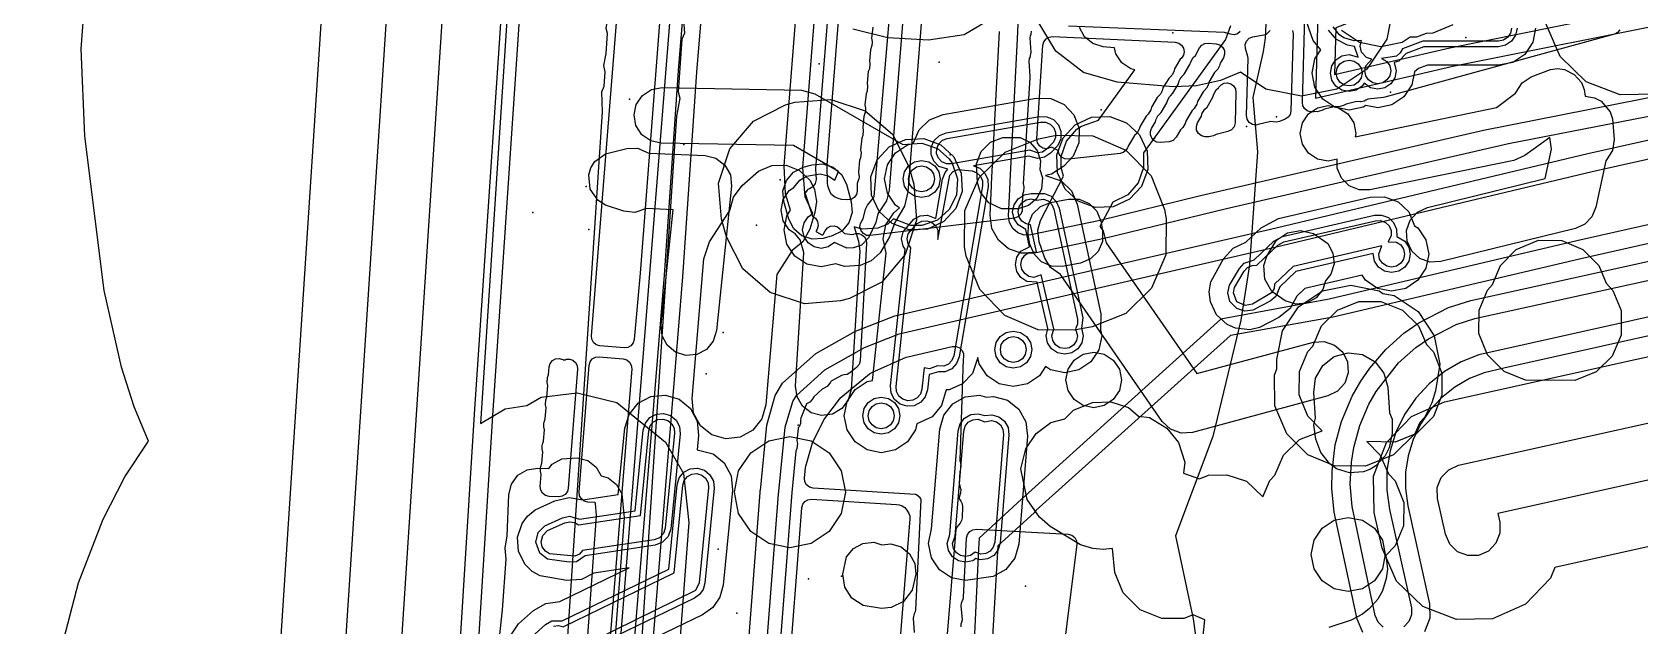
# Model space of a CAD drawing. Header units: metres. Extents: x 8738 to 9560, y -8972 to -7699.
# Drawn here: x 8834.5 to 8921.3, y -8379.4 to -8347.4 of the extents above; entities that cross this region are included whole.
import ezdxf

# ---------------------------------------------------------------- set-up
doc = ezdxf.new("R2010")
doc.units = ezdxf.units.M
for name, color, linetype in [('AI_GREENING_EXCLUSIONS', 1, 'Continuous'), ('AI_GREENING_LAWN', 82, 'Continuous'), ('AI_GREENING_REJECTED', 6, 'Continuous')]:
    doc.layers.add(name, color=color, linetype=linetype)

msp = doc.modelspace()

# ---------------------------------------------------------------- linework, layer by layer
at = {"layer": 'AI_GREENING_EXCLUSIONS'}
for points in [[(8922.152, -8350.759), (8920.199, -8350.8), (8918.379, -8350.091), (8916.97, -8348.738), (8916.187, -8346.948), (8915.779, -8345.088), (8915.708, -8342.696), (8916.12, -8341.644), (8916.012, -8340.921), (8900.71, -8271.172)], [(8874.953, -8272.71), (8872.004, -8306.28), (8872.021, -8307.236), (8871.894, -8307.525), (8871.769, -8308.95), (8871.689, -8310.325), (8871.778, -8310.646), (8871.613, -8311.632), (8869.6, -8346.325), (8869.682, -8347.463), (8869.546, -8347.801), (8869.348, -8350.634), (8869.436, -8350.986), (8869.251, -8351.957), (8867.15, -8383.583)], [(8874.953, -8272.71), (8872.004, -8306.28), (8872.021, -8307.236), (8871.894, -8307.525), (8871.769, -8308.95), (8871.689, -8310.325), (8871.778, -8310.646), (8871.613, -8311.632), (8869.6, -8346.325), (8869.682, -8347.463), (8869.546, -8347.801), (8869.348, -8350.634), (8869.436, -8350.986), (8869.251, -8351.957), (8867.15, -8383.583)], [(8863.306, -8381.1), (8865.258, -8351.718), (8865.217, -8350.642), (8865.349, -8350.335), (8865.402, -8349.55), (8865.335, -8349.215), (8865.463, -8348.569), (8865.526, -8347.484), (8865.455, -8347.226), (8865.594, -8346.317), (8867.616, -8311.468), (8867.551, -8310.409), (8867.687, -8310.071), (8867.725, -8309.409), (8867.629, -8308.926), (8867.814, -8308.111), (8867.889, -8307.233), (8867.802, -8306.881), (8868.031, -8305.797), (8870.712, -8275.272)], [(8863.306, -8381.1), (8865.258, -8351.718), (8865.217, -8350.642), (8865.349, -8350.335), (8865.402, -8349.55), (8865.335, -8349.215), (8865.463, -8348.569), (8865.526, -8347.484), (8865.455, -8347.226), (8865.594, -8346.317), (8867.616, -8311.468), (8867.551, -8310.409), (8867.687, -8310.071), (8867.725, -8309.409), (8867.629, -8308.926), (8867.814, -8308.111), (8867.889, -8307.233), (8867.802, -8306.881), (8868.031, -8305.797), (8870.712, -8275.272)], [(8894.747, -8276.573), (8899.228, -8294.77), (8903.82, -8311.806), (8907.525, -8328.355), (8910.595, -8342.558), (8910.62, -8343.226), (8910.535, -8343.607), (8910.31, -8343.926), (8909.981, -8344.135), (8909.22, -8344.425), (8909.206, -8344.434), (8903.888, -8346.497), (8903.754, -8350.97), (8911.179, -8349.246), (8923.784, -8346.73)], [(8895.718, -8276.331), (8900.198, -8294.528), (8904.786, -8311.548), (8908.5, -8328.129), (8911.573, -8342.347), (8911.62, -8343.25), (8911.449, -8344.012), (8911, -8344.65), (8910.341, -8345.068), (8904.859, -8347.184), (8904.788, -8349.701), (8911.005, -8348.261), (8924.471, -8345.525)], [(8874.995, -8279.029), (8873.749, -8291.457), (8872.246, -8310.63), (8872.247, -8310.774), (8872.232, -8310.81), (8871.788, -8316.468), (8870.8, -8331.865), (8869.343, -8349.495), (8868.581, -8360.533), (8865.926, -8392.968)], [(8875.989, -8279.144), (8874.745, -8291.546), (8873.228, -8310.896), (8873.229, -8310.964), (8873.222, -8310.981), (8872.786, -8316.539), (8871.797, -8331.948), (8870.34, -8349.57), (8869.578, -8360.621), (8867.012, -8391.963)], [(8848.921, -8495.692), (8854.122, -8425.872), (8857.265, -8385.239), (8857.346, -8383.941), (8857.205, -8382.999), (8857.405, -8382.245), (8857.457, -8382.177), (8858.346, -8368.035), (8862.197, -8310.895), (8865.464, -8280.249)], [(8849.918, -8495.766), (8855.119, -8425.947), (8858.262, -8385.308), (8858.361, -8383.732), (8858.277, -8383.606), (8858.203, -8383.062), (8858.303, -8382.685), (8858.438, -8382.508), (8859.344, -8368.102), (8863.195, -8310.96), (8866.461, -8280.319)], [(8842.166, -8507.758), (8850.798, -8389.338), (8855.784, -8313.137), (8853.631, -8312.977), (8853.067, -8312.82), (8852.606, -8312.46), (8852.318, -8311.95), (8852.247, -8311.369), (8852.403, -8310.805), (8852.764, -8310.344), (8853.273, -8310.056), (8853.854, -8309.985), (8857.49, -8310.256), (8858.051, -8310.411), (8858.51, -8310.768), (8858.799, -8311.273), (8858.875, -8311.85), (8853.79, -8389.55), (8845.159, -8507.963)], [(8862.367, -8312.079), (8858.673, -8368.536), (8859.993, -8367.735), (8861.172, -8367.554), (8861.952, -8367.111), (8863.888, -8366.87), (8866.028, -8367.406), (8868.666, -8369.532), (8869.63, -8371.229), (8869.92, -8373.87), (8868.783, -8388.81)], [(8847.306, -8389.096), (8852.082, -8316.109)], [(8882.984, -8340.368), (8881.736, -8356.024), (8881.556, -8356.797), (8881.046, -8357.682), (8880.762, -8358.459), (8880.253, -8359.321), (8879.765, -8359.751), (8879.166, -8360.001), (8878.316, -8360.067), (8877.853, -8359.916), (8877.062, -8360.085), (8876.297, -8359.933), (8875.648, -8359.499), (8875.214, -8358.85), (8875.062, -8358.085), (8875.214, -8357.32), (8875.414, -8357.02), (8875.138, -8356.136), (8875.071, -8354.632), (8877.961, -8317.804)], [(8882.065, -8339.308), (8880.739, -8355.944), (8880.594, -8356.522), (8880.128, -8357.211), (8880.01, -8357.684), (8879.621, -8358.514), (8879.235, -8358.903), (8878.811, -8359.057), (8878.448, -8359.076), (8877.791, -8358.759), (8877.445, -8359.009), (8877.062, -8359.085), (8876.679, -8359.009), (8876.355, -8358.792), (8876.138, -8358.468), (8876.062, -8358.085), (8876.138, -8357.702), (8876.355, -8357.378), (8876.617, -8357.203), (8876.192, -8356.307), (8876.067, -8354.723), (8878.958, -8317.881)], [(8922.761, -8350.755), (8912.823, -8352.715), (8897.551, -8356.256), (8892.137, -8357.582), (8888.384, -8358.354), (8888.022, -8358.362), (8887.682, -8358.241), (8887.406, -8358.006), (8887.233, -8357.689), (8887.183, -8357.331), (8887.273, -8355.549), (8887.271, -8355.491), (8887.277, -8355.475), (8887.684, -8347.422), (8887.966, -8339.676)], [(8901.281, -8342.213), (8901.037, -8347.745), (8900.938, -8348.457), (8900.363, -8350.938), (8900.626, -8353.88), (8900.194, -8359.971), (8899.715, -8362.959), (8898.208, -8369.225), (8896.197, -8374.597), (8897.146, -8379.071), (8897.543, -8381.908)], [(8834.46, -8386.738), (8836.97, -8377.137), (8838.295, -8373.695), (8839.46, -8371.411), (8840.742, -8369.485), (8839.964, -8367.626), (8839.277, -8365.5), (8838.356, -8361.358), (8837.302, -8353.03), (8837.108, -8348.32), (8837.325, -8345.444)], [(8886.465, -8346.565), (8884.789, -8347.563), (8882.858, -8347.843), (8880.661, -8347.729), (8878.77, -8347.249)], [(8907.993, -8345.877), (8907.612, -8347.79), (8906.529, -8349.413), (8904.906, -8350.496), (8902.993, -8350.877), (8901.08, -8350.496), (8899.706, -8349.578), (8898.62, -8350.026), (8897.328, -8350.318), (8896.08, -8350.369), (8893.05, -8350.112), (8891.23, -8349.599), (8889.73, -8348.447), (8888.766, -8346.82)], [(8922.958, -8351.736), (8914.169, -8353.443), (8898.95, -8356.954), (8892.366, -8358.555), (8888.585, -8359.334), (8887.862, -8359.349), (8887.181, -8359.106), (8886.631, -8358.637), (8886.283, -8358.003), (8886.184, -8357.287), (8886.265, -8355.684), (8886.258, -8355.65), (8886.269, -8355.592), (8886.684, -8347.378)], [(8899.174, -8347.079), (8898.895, -8347.815), (8894.46, -8353.927), (8894.466, -8354.722), (8894.18, -8355.555), (8893.614, -8356.199), (8892.805, -8356.592), (8892.115, -8357.912), (8892.298, -8358.137), (8892.455, -8358.784), (8897.348, -8365.839), (8903.645, -8364.149), (8904.229, -8364.11), (8904.783, -8364.298), (8905.223, -8364.684), (8905.483, -8365.209), (8905.521, -8365.793), (8905.333, -8366.347), (8904.947, -8366.787), (8904.423, -8367.046), (8897.106, -8369.01), (8896.498, -8369.045), (8895.926, -8368.836), (8895.484, -8368.416), (8889.99, -8360.493), (8889.44, -8360.119), (8889.143, -8359.615), (8888.836, -8358.733), (8888.758, -8358.106), (8888.758, -8358.106), (8888.901, -8357.587), (8890.156, -8355.185), (8890.025, -8354.722), (8890.025, -8354.128), (8890.311, -8353.294), (8890.877, -8352.651), (8891.115, -8352.49), (8892.032, -8352.165), (8894.007, -8349.443), (8893.782, -8349.398), (8893.295, -8349.073), (8892.97, -8348.586), (8892.906, -8348.264), (8892.291, -8348.203), (8891.735, -8348.035), (8891.284, -8347.668), (8891.007, -8347.158)], [(8915.639, -8347.201), (8915.487, -8347.966), (8915.053, -8348.615), (8914.405, -8349.049), (8913.639, -8349.201), (8909.794, -8349.201), (8909.312, -8349.385), (8909.104, -8349.554), (8908.963, -8350.263), (8908.529, -8350.912), (8907.88, -8351.346), (8907.115, -8351.498), (8906.479, -8351.372), (8906.332, -8351.47), (8905.567, -8351.622), (8904.802, -8351.47), (8904.153, -8351.036), (8903.719, -8350.387), (8903.567, -8349.622), (8903.719, -8348.857), (8904.049, -8348.364), (8903.625, -8347.863), (8903.264, -8346.849)], [(8914.639, -8347.201), (8914.563, -8347.584), (8914.346, -8347.908), (8914.022, -8348.125), (8913.639, -8348.201), (8909.61, -8348.201), (8908.652, -8348.566), (8908.262, -8348.975), (8907.998, -8349.054), (8908.115, -8349.498), (8908.039, -8349.881), (8907.822, -8350.205), (8907.498, -8350.422), (8907.115, -8350.498), (8906.732, -8350.422), (8906.382, -8350.167), (8906.274, -8350.329), (8905.95, -8350.546), (8905.567, -8350.622), (8905.184, -8350.546), (8904.86, -8350.329), (8904.643, -8350.005), (8904.567, -8349.622), (8904.643, -8349.239), (8904.86, -8348.915), (8905.184, -8348.698), (8905.567, -8348.622), (8906.059, -8348.771), (8905.865, -8348.183), (8905.485, -8348.124), (8904.885, -8347.813), (8904.455, -8347.304)], [(8914.339, -8347.201), (8914.286, -8347.469), (8914.134, -8347.696), (8913.907, -8347.848), (8913.639, -8347.901), (8909.554, -8347.901), (8908.45, -8348.322), (8908.333, -8348.537), (8908.121, -8348.71), (8907.318, -8348.838), (8907.61, -8349.003), (8907.762, -8349.23), (8907.815, -8349.498), (8907.762, -8349.766), (8907.61, -8349.993), (8907.383, -8350.145), (8907.115, -8350.198), (8906.847, -8350.145), (8906.62, -8349.993), (8906.468, -8349.766), (8906.415, -8349.498), (8906.468, -8349.23), (8906.803, -8348.868), (8906.503, -8348.777), (8906.245, -8348.505), (8906.164, -8348.178), (8906.246, -8347.862), (8905.836, -8347.889), (8905.292, -8347.725), (8905.053, -8347.564), (8904.703, -8347.136)], [(8911.167, -8347.019), (8910.083, -8347.472), (8909.724, -8347.492), (8909.209, -8347.693), (8908.865, -8347.693), (8908.43, -8347.984), (8907.282, -8348.212), (8906.134, -8347.984), (8905.161, -8347.333)], [(8872.252, -8391.939), (8873.767, -8372.262), (8873.777, -8372.16), (8873.776, -8372.152), (8873.779, -8372.14), (8874.129, -8368.627), (8874.582, -8367.027), (8874.976, -8366.353), (8876.771, -8364.762), (8878.913, -8363.557), (8881.035, -8362.73), (8901.323, -8358.05), (8918.461, -8353.963), (8934.175, -8350.454)], [(8952.865, -8350.795), (8917.859, -8358.677), (8904.488, -8361.815), (8898.636, -8362.909), (8887.887, -8372.614), (8887.887, -8372.614), (8885.6, -8374.722), (8885.553, -8375.295), (8885.179, -8383.341)], [(8873.16, -8392.935), (8874.764, -8372.341), (8874.775, -8372.222), (8874.774, -8372.212), (8874.778, -8372.197), (8875.124, -8368.727), (8875.527, -8367.354), (8875.724, -8367.017), (8877.262, -8365.634), (8879.403, -8364.429), (8881.267, -8363.703), (8901.551, -8359.023), (8918.691, -8354.936), (8934.396, -8351.43)], [(8951.622, -8352.1), (8918.08, -8359.653), (8904.713, -8362.789), (8899.173, -8363.776), (8888.652, -8373.229), (8888.557, -8373.356), (8886.599, -8375.124), (8886.14, -8383.125)], [(8950.271, -8368.829), (8916.676, -8376.294), (8916.45, -8376.874), (8915.1, -8378.282), (8913.313, -8379.066), (8911.363, -8379.106), (8909.545, -8378.398), (8908.137, -8377.047), (8907.353, -8375.261), (8906.927, -8373.331), (8906.886, -8371.382), (8907.593, -8369.566), (8908.941, -8368.158), (8910.725, -8367.372), (8952.062, -8358.187)], [(8942.84, -8358.076), (8912.577, -8364.823), (8911.629, -8365.196), (8910.713, -8365.728), (8909.886, -8366.39), (8909.164, -8367.167), (8908.564, -8368.043), (8908.099, -8368.997), (8907.779, -8370.009), (8907.612, -8371.067), (8907.604, -8372.133), (8907.759, -8373.181), (8908.937, -8378.469), (8908.942, -8378.859), (8908.798, -8379.221), (8908.526, -8379.501)], [(8906.311, -8379.811), (8906.003, -8379.094), (8904.771, -8373.314), (8904.643, -8372.048), (8904.649, -8371.102), (8904.826, -8369.692), (8905.163, -8368.423), (8905.736, -8367.06), (8906.199, -8366.247), (8906.684, -8365.549), (8907.549, -8364.542), (8908.528, -8363.667), (8909.33, -8363.103), (8910.938, -8362.267), (8912.134, -8361.891), (8925.996, -8358.842)], [(8943.551, -8358.941), (8913.927, -8365.538), (8912.862, -8365.798), (8912.066, -8366.103), (8911.271, -8366.567), (8910.557, -8367.142), (8909.937, -8367.815), (8909.423, -8368.57), (8909.026, -8369.394), (8908.753, -8370.268), (8908.609, -8371.149), (8908.607, -8372.046), (8908.737, -8372.973), (8909.915, -8378.26), (8909.926, -8379.04), (8909.637, -8379.765)], [(8907.415, -8379.516), (8907.135, -8379.244), (8906.981, -8378.885), (8905.734, -8373.016), (8905.634, -8371.81), (8905.692, -8370.621), (8905.822, -8369.823), (8906.144, -8368.646), (8906.64, -8367.487), (8907.031, -8366.802), (8908.241, -8365.263), (8909.167, -8364.437), (8909.854, -8363.955), (8911.342, -8363.182), (8912.352, -8362.867), (8925.041, -8360.081)], [(8897.674, -8380.166), (8897.772, -8379.124), (8897.146, -8378.862), (8896.648, -8379.053), (8895.46, -8379.053), (8894.295, -8378.583), (8894.295, -8378.583), (8893.373, -8377.661), (8892.92, -8376.578), (8892.802, -8375.275), (8892.299, -8375.331), (8891.736, -8375.275), (8891.072, -8375.074), (8889.437, -8374.095), (8888.85, -8373.582), (8888.178, -8372.631), (8887.85, -8370.978), (8888.112, -8369.902), (8888.665, -8369.074), (8889.457, -8368.473), (8890.222, -8368.288), (8890.68, -8367.805), (8891.71, -8367.397), (8892.704, -8367.371), (8893.653, -8367.671), (8894.196, -8368.141), (8894.79, -8368.209), (8895.735, -8368.787), (8896.354, -8369.566), (8896.704, -8370.617), (8896.636, -8371.214), (8897.489, -8371.511), (8897.979, -8371.327), (8898.974, -8371.3), (8900.024, -8371.652), (8900.915, -8372.495), (8901.284, -8371.612), (8901.556, -8371.322), (8902.023, -8370.239), (8902.891, -8369.39), (8904.111, -8368.923), (8903.343, -8368.137), (8902.876, -8366.983), (8902.89, -8365.726), (8903.343, -8364.642), (8903.615, -8364.352), (8904.083, -8363.269), (8904.95, -8362.42), (8906.104, -8361.953), (8907.291, -8361.953), (8908.445, -8362.42), (8909.312, -8363.269), (8909.748, -8364.276), (8910.118, -8364.664), (8910.585, -8365.818), (8910.585, -8367.005), (8910.118, -8368.159), (8909.212, -8369.065), (8908.058, -8369.532), (8906.524, -8369.51), (8907.253, -8370.239), (8907.689, -8371.246), (8908.058, -8371.634), (8908.526, -8372.788), (8908.512, -8374.045), (8908.058, -8375.129), (8907.559, -8375.647), (8907.637, -8376.397), (8907.579, -8376.891), (8907.366, -8377.554), (8907.114, -8378.003), (8906.671, -8378.521), (8906.291, -8378.822), (8905.676, -8379.139), (8904.473, -8379.542)], [(8952.018, -8364.855), (8913.597, -8373.392), (8913.7, -8373.86), (8913.713, -8374.445), (8913.5, -8374.99), (8913.095, -8375.413), (8912.559, -8375.648), (8911.974, -8375.66), (8911.428, -8375.448), (8911.006, -8375.042), (8910.771, -8374.506), (8910.345, -8372.576), (8910.333, -8371.992), (8910.545, -8371.447), (8910.949, -8371.024), (8911.484, -8370.789), (8952.822, -8361.603)], [(8860.294, -8379.983), (8860.728, -8379.334), (8861.523, -8378.629), (8862.199, -8378.238), (8862.944, -8378.139), (8862.944, -8378.139), (8866.705, -8376.322), (8864.787, -8376.611), (8864.115, -8376.95), (8863.337, -8377.008), (8861.887, -8376.758), (8861.464, -8376.519), (8861.077, -8376.143), (8860.725, -8375.446), (8860.667, -8374.668), (8860.911, -8373.927), (8861.199, -8373.536), (8861.62, -8373.197), (8862.688, -8372.703), (8863.449, -8372.529), (8864.191, -8372.656), (8866.109, -8372.367), (8866.464, -8368.791), (8866.691, -8368.044), (8867.187, -8367.442), (8867.875, -8367.074), (8868.652, -8366.998), (8869.398, -8367.226), (8870.001, -8367.721), (8870.369, -8368.41), (8870.444, -8369.186), (8870.368, -8369.952), (8871.228, -8370.167), (8871.832, -8370.662), (8872.2, -8371.35), (8872.277, -8372.126), (8871.774, -8377.251), (8871.594, -8377.905), (8871.206, -8378.462), (8870.654, -8378.856), (8864.684, -8381.741)], [(8859.669, -8380.258), (8859.853, -8378.58), (8859.853, -8378.58), (8860.051, -8375.858), (8860.005, -8375.254), (8860.106, -8374.587), (8860.203, -8372.368), (8860.343, -8371.8), (8860.689, -8371.328), (8861.189, -8371.024), (8861.768, -8370.935), (8862.359, -8370.961), (8862.545, -8370.722), (8863.054, -8370.433), (8863.894, -8370.379), (8864.458, -8370.535), (8864.92, -8370.894), (8865.184, -8371.36), (8865.557, -8371.462), (8866.019, -8371.822), (8866.308, -8372.331), (8866.429, -8373.617), (8865.292, -8388.557)], [(8861.435, -8380.041), (8862.183, -8379.38), (8862.521, -8379.185), (8863.086, -8379.181), (8868.843, -8376.399), (8869.291, -8371.833), (8869.291, -8371.833), (8869.404, -8371.46), (8869.652, -8371.158), (8869.996, -8370.974), (8870.384, -8370.936), (8870.757, -8371.049), (8871.059, -8371.296), (8871.243, -8371.64), (8871.282, -8372.029), (8870.779, -8377.153), (8870.689, -8377.48), (8870.495, -8377.759), (8870.219, -8377.956), (8863.956, -8380.982)], [(8862.618, -8379.469), (8862.889, -8379.433), (8863.125, -8379.496), (8869.125, -8376.596), (8869.59, -8371.863), (8869.59, -8371.863), (8869.669, -8371.601), (8869.842, -8371.39), (8870.083, -8371.261), (8870.355, -8371.234), (8870.616, -8371.314), (8870.827, -8371.487), (8870.956, -8371.728), (8870.983, -8371.999), (8870.48, -8377.124), (8870.281, -8377.548), (8863.734, -8380.756)]]:
    msp.add_lwpolyline(points, dxfattribs=at)
for points in [[(8905.299, -8350.269), (8905.072, -8350.117), (8904.92, -8349.89), (8904.867, -8349.622), (8904.92, -8349.354), (8905.072, -8349.127), (8905.299, -8348.975), (8905.567, -8348.922), (8905.835, -8348.975), (8906.062, -8349.127), (8906.214, -8349.354), (8906.267, -8349.622), (8906.214, -8349.89), (8906.062, -8350.117), (8905.835, -8350.269), (8905.567, -8350.322), (8905.299, -8350.269)], [(8906.698, -8355.923), (8906.113, -8355.926), (8905.572, -8355.704), (8905.156, -8355.292), (8904.93, -8354.752), (8904.928, -8354.279), (8904.432, -8354.378), (8903.858, -8354.264), (8903.371, -8353.939), (8903.046, -8353.452), (8902.932, -8352.878), (8903.046, -8352.304), (8903.371, -8351.817), (8903.858, -8351.492), (8904.432, -8351.378), (8905.006, -8351.492), (8905.493, -8351.817), (8905.818, -8352.304), (8905.932, -8352.878), (8905.894, -8353.07), (8913.533, -8351.474), (8914.554, -8350.707), (8914.906, -8350.143), (8915.399, -8349.828), (8916.443, -8349.431), (8916.816, -8349.384), (8917.206, -8349.436), (8917.731, -8349.695), (8918.116, -8350.136), (8918.269, -8350.511), (8918.314, -8350.874), (8918.815, -8350.955), (8919.177, -8351.138), (8919.673, -8351.717), (8919.8, -8352.102), (8919.877, -8353.216), (8919.797, -8353.796), (8919.432, -8354.352), (8918.893, -8356.862), (8918.678, -8357.374), (8918.291, -8357.773), (8917.786, -8358.003), (8910.515, -8359.799), (8909.93, -8359.825), (8909.38, -8359.626), (8908.948, -8359.232), (8908.699, -8358.702), (8908.672, -8358.117), (8908.871, -8357.567), (8909.266, -8357.135), (8909.796, -8356.886), (8916.157, -8355.315), (8916.5, -8353.722), (8916.401, -8353.109), (8915.064, -8354.076), (8914.462, -8354.346), (8906.698, -8355.923)], [(8875.016, -8356.453), (8875.341, -8355.966), (8875.588, -8355.801), (8875.918, -8355.4), (8876.264, -8355.188), (8877.017, -8355.067), (8877.443, -8355.174), (8877.799, -8355.404), (8877.997, -8354.934), (8875.57, -8353.539), (8868.431, -8353.412), (8867.859, -8353.287), (8867.378, -8352.953), (8867.061, -8352.461), (8866.958, -8351.885), (8867.082, -8351.313), (8867.416, -8350.833), (8867.908, -8350.516), (8868.484, -8350.412), (8876.009, -8350.547), (8876.73, -8350.746), (8881.48, -8353.475), (8882.506, -8353.404), (8883.34, -8353.69), (8883.983, -8354.256), (8884.144, -8354.494), (8884.43, -8355.328), (8884.371, -8356.213), (8883.983, -8356.993), (8883.34, -8357.559), (8882.506, -8357.845), (8881.912, -8357.845), (8880.97, -8357.486), (8880.665, -8357.777), (8880.119, -8357.989), (8879.274, -8358.046), (8878.846, -8357.914), (8879.084, -8358.703), (8879.145, -8359.23), (8878.679, -8366.7), (8878.53, -8367.265), (8878.175, -8367.731), (8877.669, -8368.025), (8877.089, -8368.103), (8876.523, -8367.954), (8876.057, -8367.599), (8875.763, -8367.093), (8875.685, -8366.513), (8876.134, -8359.313), (8875.926, -8358.624), (8875.658, -8358.299), (8875.341, -8358.088), (8875.016, -8357.601), (8874.902, -8357.027), (8875.016, -8356.453)], [(8871.944, -8358.455), (8871.676, -8357.499), (8871.527, -8355.558), (8872.132, -8353.704), (8873.401, -8352.222), (8875.145, -8351.338), (8875.635, -8351.2), (8877.58, -8351.052), (8879.434, -8351.659), (8880.915, -8352.929), (8881.796, -8354.67), (8882.063, -8355.622), (8882.211, -8357.564), (8881.605, -8359.419), (8880.336, -8360.9), (8878.596, -8361.783), (8878.107, -8361.92), (8876.163, -8362.069), (8874.309, -8361.464), (8872.827, -8360.195), (8871.944, -8358.455)], [(8880.64, -8356.103), (8880.488, -8355.338), (8880.64, -8354.573), (8881.074, -8353.924), (8881.723, -8353.49), (8882.035, -8353.428), (8882.351, -8352.689), (8882.915, -8352.15), (8883.642, -8351.868), (8888.681, -8350.984), (8889.462, -8351.002), (8890.176, -8351.317), (8890.715, -8351.881), (8890.997, -8352.608), (8890.979, -8353.389), (8890.664, -8354.103), (8890.158, -8354.651), (8889.509, -8355.085), (8889.184, -8355.149), (8890.023, -8355.435), (8890.584, -8355.978), (8890.893, -8356.695), (8892.167, -8362.623), (8892.149, -8363.479), (8892.212, -8363.794), (8892.06, -8364.559), (8891.626, -8365.208), (8890.977, -8365.642), (8890.212, -8365.794), (8889.447, -8365.642), (8889.181, -8365.465), (8888.852, -8365.957), (8888.203, -8366.391), (8887.438, -8366.543), (8886.673, -8366.391), (8886.024, -8365.957), (8885.59, -8365.308), (8885.524, -8364.978), (8885.226, -8365.826), (8884.689, -8366.393), (8883.977, -8366.712), (8883.809, -8366.717), (8883.566, -8367.567), (8883.066, -8368.167), (8882.223, -8368.543), (8882.157, -8368.877), (8881.723, -8369.526), (8881.074, -8369.96), (8880.309, -8370.112), (8879.544, -8369.96), (8878.895, -8369.526), (8878.461, -8368.877), (8878.309, -8368.112), (8878.461, -8367.347), (8878.895, -8366.698), (8879.544, -8366.264), (8879.841, -8366.205), (8880.568, -8359.35), (8880.409, -8358.574), (8880.561, -8357.809), (8880.995, -8357.16), (8881.296, -8356.901), (8881.074, -8356.752), (8880.64, -8356.103)], [(8883.25, -8357.478), (8883.613, -8355.345), (8883.752, -8354.981), (8883.907, -8354.817), (8883.414, -8354.657), (8883.144, -8354.375), (8883.003, -8354.011), (8883.012, -8353.621), (8883.169, -8353.264), (8883.451, -8352.994), (8883.815, -8352.853), (8888.854, -8351.969), (8889.244, -8351.978), (8889.601, -8352.135), (8889.871, -8352.417), (8890.012, -8352.781), (8890.003, -8353.171), (8889.846, -8353.528), (8889.451, -8353.944), (8889.127, -8354.161), (8888.744, -8354.237), (8888.273, -8354.102), (8885.294, -8354.624), (8885.624, -8354.75), (8885.907, -8355.018), (8886.066, -8355.375), (8886.077, -8355.765), (8884.518, -8364.93), (8884.379, -8365.294), (8884.111, -8365.578), (8883.755, -8365.737), (8883.392, -8365.747), (8882.892, -8365.883), (8882.803, -8366.717), (8882.687, -8367.089), (8882.438, -8367.389), (8882.092, -8367.57), (8881.703, -8367.605), (8881.331, -8367.489), (8881.031, -8367.24), (8880.85, -8366.894), (8880.815, -8366.505), (8881.598, -8359.125), (8881.485, -8358.957), (8881.409, -8358.574), (8881.485, -8358.191), (8882.063, -8357.512), (8882.409, -8357.331), (8882.798, -8357.296), (8883.25, -8357.478)], [(8889.716, -8352.833), (8889.71, -8353.106), (8889.6, -8353.356), (8889.239, -8353.732), (8889.012, -8353.884), (8888.744, -8353.937), (8888.331, -8353.787), (8884.109, -8354.527), (8883.836, -8354.521), (8883.586, -8354.411), (8883.397, -8354.214), (8883.299, -8353.959), (8883.305, -8353.686), (8883.415, -8353.436), (8883.612, -8353.247), (8883.867, -8353.149), (8888.906, -8352.265), (8889.179, -8352.271), (8889.429, -8352.381), (8889.618, -8352.578), (8889.716, -8352.833)], [(8891.656, -8352.004), (8892.642, -8351.965), (8893.559, -8352.306), (8894.258, -8352.953), (8894.667, -8353.835), (8894.706, -8354.821), (8894.365, -8355.738), (8893.718, -8356.437), (8892.836, -8356.846), (8891.85, -8356.885), (8890.933, -8356.544), (8890.234, -8355.897), (8889.825, -8355.015), (8889.786, -8354.029), (8890.127, -8353.112), (8890.774, -8352.413), (8891.656, -8352.004)], [(8881.619, -8353.203), (8882.605, -8353.164), (8883.522, -8353.505), (8884.221, -8354.152), (8884.63, -8355.034), (8884.669, -8356.02), (8884.328, -8356.937), (8883.681, -8357.636), (8882.799, -8358.045), (8881.813, -8358.084), (8880.896, -8357.743), (8880.197, -8357.096), (8879.788, -8356.214), (8879.749, -8355.228), (8880.09, -8354.311), (8880.737, -8353.612), (8881.619, -8353.203)], [(8885.622, -8361.306), (8884.898, -8359.495), (8884.804, -8358.995), (8884.828, -8357.045), (8885.597, -8355.252), (8886.993, -8353.889), (8888.804, -8353.165), (8889.777, -8352.983), (8891.727, -8353.007), (8893.52, -8353.776), (8894.883, -8355.172), (8895.607, -8356.983), (8895.7, -8357.482), (8895.677, -8359.433), (8894.908, -8361.227), (8893.512, -8362.589), (8891.7, -8363.314), (8890.728, -8363.495), (8888.778, -8363.471), (8886.985, -8362.702), (8885.622, -8361.306)], [(8887.816, -8353.094), (8888.338, -8353.359), (8888.718, -8353.804), (8888.9, -8354.36), (8888.864, -8354.821), (8889.015, -8355.282), (8888.969, -8355.866), (8888.704, -8356.387), (8888.26, -8356.768), (8887.703, -8356.95), (8886.809, -8356.951), (8886.119, -8356.618), (8885.655, -8356.039), (8885.506, -8355.533), (8885.442, -8354.529), (8885.695, -8353.857), (8886.203, -8353.352), (8886.869, -8353.095), (8887.816, -8353.094)], [(8867.628, -8356.94), (8866.998, -8357.152), (8866.416, -8357.084), (8865.417, -8356.754), (8865.017, -8356.509), (8864.582, -8355.882), (8864.512, -8355.122), (8864.632, -8354.735), (8864.851, -8354.394), (8865.417, -8353.983), (8866.562, -8353.696), (8867.147, -8353.678), (8867.757, -8353.943), (8870.794, -8354.074), (8871.383, -8354.223), (8871.865, -8354.593), (8872.16, -8355.123), (8872.221, -8355.728), (8871.412, -8363.522), (8871.239, -8364.081), (8870.866, -8364.532), (8870.348, -8364.805), (8869.765, -8364.859), (8869.206, -8364.687), (8868.756, -8364.313), (8868.482, -8363.795), (8868.428, -8363.213), (8869.073, -8357.003), (8867.628, -8356.94)], [(8881.781, -8356.045), (8881.564, -8355.721), (8881.488, -8355.338), (8881.564, -8354.955), (8881.781, -8354.631), (8882.105, -8354.414), (8882.488, -8354.338), (8882.871, -8354.414), (8883.195, -8354.631), (8883.412, -8354.955), (8883.488, -8355.338), (8883.412, -8355.721), (8883.195, -8356.045), (8882.871, -8356.262), (8882.488, -8356.338), (8882.105, -8356.262), (8881.781, -8356.045)], [(8875.175, -8354.592), (8875.901, -8354.878), (8876.463, -8355.419), (8876.708, -8355.901), (8876.82, -8356.56), (8876.73, -8357.152), (8876.454, -8358.044), (8876.082, -8358.73), (8875.498, -8359.204), (8874.675, -8360.485), (8874.077, -8367.529), (8873.861, -8368.279), (8873.374, -8368.889), (8872.691, -8369.266), (8871.915, -8369.353), (8871.165, -8369.137), (8870.556, -8368.65), (8870.178, -8367.967), (8870.091, -8367.191), (8870.731, -8359.652), (8871.042, -8358.739), (8872.133, -8357.041), (8872.322, -8356.313), (8872.791, -8355.69), (8873.679, -8354.917), (8874.395, -8354.606), (8875.175, -8354.592)], [(8875.047, -8356.558), (8875.002, -8355.975), (8875.183, -8355.418), (8875.564, -8354.974), (8876.087, -8354.708), (8876.577, -8354.571), (8877.161, -8354.527), (8877.717, -8354.709), (8878.161, -8355.09), (8878.426, -8355.612), (8878.692, -8356.564), (8878.736, -8357.147), (8878.554, -8357.703), (8878.174, -8358.148), (8877.652, -8358.412), (8877.163, -8358.549), (8876.58, -8358.594), (8876.023, -8358.413), (8875.579, -8358.032), (8875.314, -8357.51), (8875.047, -8356.558)], [(8882.766, -8357.594), (8883.027, -8357.675), (8883.236, -8357.85), (8883.363, -8358.092), (8883.362, -8358.606), (8884.006, -8355.141), (8884.194, -8354.942), (8884.443, -8354.831), (8885.209, -8354.907), (8885.464, -8355.004), (8885.662, -8355.192), (8885.774, -8355.441), (8885.782, -8355.714), (8884.223, -8364.879), (8884.125, -8365.134), (8883.937, -8365.333), (8883.688, -8365.444), (8883.344, -8365.425), (8882.914, -8365.587), (8882.628, -8365.522), (8882.505, -8366.685), (8882.424, -8366.946), (8882.249, -8367.155), (8882.007, -8367.282), (8881.735, -8367.307), (8881.474, -8367.226), (8881.265, -8367.051), (8881.138, -8366.809), (8881.113, -8366.537), (8881.907, -8359.058), (8881.762, -8358.842), (8881.709, -8358.574), (8881.762, -8358.306), (8882.252, -8357.746), (8882.494, -8357.619), (8882.766, -8357.594)], [(8881.993, -8355.833), (8881.841, -8355.606), (8881.788, -8355.338), (8881.841, -8355.07), (8881.993, -8354.843), (8882.22, -8354.691), (8882.488, -8354.638), (8882.756, -8354.691), (8882.983, -8354.843), (8883.135, -8355.07), (8883.188, -8355.338), (8883.135, -8355.606), (8882.983, -8355.833), (8882.756, -8355.985), (8882.488, -8356.038), (8882.22, -8355.985), (8881.993, -8355.833)], [(8888.118, -8358.059), (8887.694, -8357.822), (8887.477, -8357.498), (8887.401, -8357.115), (8887.477, -8356.732), (8887.694, -8356.408), (8888.018, -8356.191), (8888.401, -8356.115), (8889.118, -8356.131), (8889.481, -8356.275), (8889.761, -8356.547), (8889.916, -8356.905), (8891.19, -8362.833), (8891.127, -8363.397), (8891.212, -8363.794), (8891.136, -8364.177), (8890.919, -8364.501), (8890.595, -8364.718), (8890.212, -8364.794), (8889.829, -8364.718), (8889.505, -8364.501), (8889.288, -8364.177), (8889.212, -8363.794), (8889.297, -8363.398), (8888.731, -8360.91), (8888.167, -8360.87), (8887.843, -8360.654), (8887.626, -8360.329), (8887.55, -8359.947), (8887.626, -8359.564), (8887.843, -8359.239), (8888.319, -8358.992), (8888.118, -8358.059)], [(8888.686, -8359.274), (8888.371, -8357.809), (8888.133, -8357.762), (8887.906, -8357.61), (8887.754, -8357.383), (8887.701, -8357.115), (8887.754, -8356.847), (8887.906, -8356.62), (8888.133, -8356.468), (8888.401, -8356.415), (8888.683, -8356.477), (8889.064, -8356.426), (8889.318, -8356.527), (8889.514, -8356.717), (8889.622, -8356.968), (8890.896, -8362.896), (8890.901, -8363.169), (8890.794, -8363.429), (8890.912, -8363.794), (8890.859, -8364.062), (8890.707, -8364.289), (8890.48, -8364.441), (8890.212, -8364.494), (8889.944, -8364.441), (8889.717, -8364.289), (8889.565, -8364.062), (8889.512, -8363.794), (8889.631, -8363.428), (8888.95, -8360.504), (8888.55, -8360.647), (8888.282, -8360.593), (8888.055, -8360.441), (8887.903, -8360.214), (8887.85, -8359.947), (8887.903, -8359.679), (8888.055, -8359.452), (8888.282, -8359.3), (8888.686, -8359.274)], [(8888.338, -8358.854), (8888.245, -8358.355), (8888.252, -8357.77), (8888.483, -8357.232), (8888.902, -8356.823), (8889.445, -8356.605), (8890.417, -8356.424), (8891.002, -8356.431), (8891.54, -8356.662), (8891.949, -8357.081), (8892.167, -8357.624), (8892.26, -8358.123), (8892.253, -8358.708), (8892.022, -8359.246), (8891.603, -8359.655), (8891.06, -8359.873), (8890.088, -8360.054), (8889.503, -8360.047), (8888.965, -8359.816), (8888.556, -8359.397), (8888.338, -8358.854)], [(8899.316, -8359.07), (8899.997, -8358.75), (8900.827, -8357.966), (8901.751, -8357.47), (8906.709, -8356.325), (8907.489, -8356.302), (8908.219, -8356.578), (8908.787, -8357.113), (8909.109, -8357.864), (8909.281, -8357.979), (8909.715, -8358.628), (8909.867, -8359.393), (8909.715, -8360.158), (8909.281, -8360.807), (8908.632, -8361.241), (8907.867, -8361.393), (8907.102, -8361.241), (8906.453, -8360.807), (8906.269, -8360.532), (8903.18, -8361.246), (8902.745, -8361.657), (8902.387, -8362.319), (8901.782, -8362.811), (8900.734, -8363.348), (8900.208, -8363.471), (8899.432, -8363.391), (8898.988, -8363.192), (8898.411, -8362.667), (8898.08, -8361.96), (8898.022, -8361.423), (8898.11, -8360.89), (8898.791, -8359.647), (8899.316, -8359.07)], [(8901.514, -8358.692), (8901.976, -8358.445), (8906.934, -8357.3), (8907.324, -8357.288), (8907.689, -8357.426), (8907.973, -8357.693), (8908.133, -8358.049), (8908.142, -8358.448), (8908.574, -8358.686), (8908.791, -8359.01), (8908.867, -8359.393), (8908.791, -8359.776), (8908.574, -8360.1), (8908.25, -8360.317), (8907.867, -8360.393), (8907.484, -8360.317), (8907.16, -8360.1), (8906.943, -8359.776), (8906.872, -8359.367), (8902.69, -8360.332), (8901.821, -8361.154), (8901.617, -8361.681), (8901.314, -8361.927), (8900.378, -8362.414), (8899.933, -8362.465), (8899.505, -8362.336), (8899.137, -8361.947), (8899.021, -8361.479), (8899.108, -8361.071), (8899.647, -8360.163), (8899.91, -8359.875), (8900.448, -8359.7), (8901.514, -8358.692)], [(8902.043, -8358.737), (8907.001, -8357.592), (8907.274, -8357.584), (8907.53, -8357.68), (8907.729, -8357.868), (8907.841, -8358.117), (8907.849, -8358.39), (8907.671, -8358.732), (8908.135, -8358.746), (8908.362, -8358.898), (8908.514, -8359.125), (8908.567, -8359.393), (8908.514, -8359.661), (8908.362, -8359.888), (8908.135, -8360.04), (8907.867, -8360.093), (8907.599, -8360.04), (8907.372, -8359.888), (8907.22, -8359.661), (8907.167, -8359.393), (8907.34, -8358.945), (8902.544, -8360.058), (8901.541, -8361.006), (8901.516, -8361.249), (8901.386, -8361.489), (8900.348, -8362.098), (8899.959, -8362.17), (8899.512, -8361.96), (8899.321, -8361.479), (8899.382, -8361.194), (8899.904, -8360.318), (8900.088, -8360.116), (8900.335, -8360), (8900.579, -8359.989), (8901.72, -8358.91), (8902.043, -8358.737)], [(8903.646, -8358.282), (8904.423, -8358.822), (8904.699, -8359.338), (8904.757, -8359.921), (8904.588, -8360.481), (8904.295, -8360.838), (8904.155, -8361.303), (8903.784, -8361.756), (8903.269, -8362.032), (8902.686, -8362.09), (8902.126, -8361.921), (8901.392, -8361.411), (8901.016, -8360.744), (8900.966, -8360.003), (8901.133, -8359.502), (8901.655, -8358.643), (8902.247, -8358.236), (8902.952, -8358.112), (8903.646, -8358.282)], [(8913.741, -8360.014), (8914.59, -8359.147), (8915.8, -8358.641), (8917.058, -8358.655), (8918.198, -8359.147), (8919.047, -8360.014), (8919.445, -8360.964), (8919.814, -8361.352), (8920.268, -8362.436), (8920.268, -8363.763), (8919.776, -8364.904), (8918.908, -8365.753), (8917.755, -8366.22), (8915.099, -8366.198), (8913.946, -8365.731), (8913.04, -8364.825), (8912.572, -8363.671), (8912.587, -8362.414), (8913.04, -8361.33), (8913.312, -8361.04), (8913.741, -8360.014)], [(8901.661, -8365.072), (8901.965, -8363.541), (8902.833, -8362.244), (8904.13, -8361.376), (8905.661, -8361.072), (8907.192, -8361.376), (8907.391, -8361.51), (8907.994, -8361.629), (8909.291, -8362.497), (8910.159, -8363.794), (8910.463, -8365.325), (8910.242, -8366.766), (8910.03, -8367.421), (8909.637, -8368.211), (8909.388, -8368.478), (8909.116, -8369.091), (8907.972, -8370.214), (8906.45, -8370.834), (8904.789, -8370.818), (8903.344, -8370.214), (8902.2, -8369.091), (8901.553, -8367.582), (8901.537, -8365.921), (8901.661, -8365.585), (8901.661, -8365.072)], [(8886.731, -8365.25), (8886.514, -8364.926), (8886.438, -8364.543), (8886.514, -8364.16), (8886.731, -8363.836), (8887.055, -8363.619), (8887.438, -8363.543), (8887.821, -8363.619), (8888.145, -8363.836), (8888.362, -8364.16), (8888.438, -8364.543), (8888.362, -8364.926), (8888.145, -8365.25), (8887.821, -8365.467), (8887.438, -8365.543), (8887.055, -8365.467), (8886.731, -8365.25)], [(8886.943, -8365.038), (8886.791, -8364.811), (8886.738, -8364.543), (8886.791, -8364.275), (8886.943, -8364.048), (8887.17, -8363.896), (8887.438, -8363.843), (8887.706, -8363.896), (8887.933, -8364.048), (8888.085, -8364.275), (8888.138, -8364.543), (8888.085, -8364.811), (8887.933, -8365.038), (8887.706, -8365.19), (8887.438, -8365.243), (8887.17, -8365.19), (8886.943, -8365.038)], [(8893.164, -8366.756), (8892.839, -8367.243), (8892.352, -8367.568), (8891.778, -8367.682), (8891.204, -8367.568), (8890.717, -8367.243), (8890.392, -8366.756), (8890.278, -8366.182), (8890.392, -8365.608), (8890.717, -8365.121), (8891.204, -8364.796), (8891.778, -8364.682), (8892.352, -8364.796), (8892.839, -8365.121), (8893.164, -8365.608), (8893.278, -8366.182), (8893.164, -8366.756)], [(8904.89, -8370.971), (8904.521, -8370.716), (8904.043, -8370.1), (8903.774, -8369.371), (8903.668, -8368.598), (8903.76, -8368.245), (8903.663, -8366.853), (8903.761, -8366.079), (8904.148, -8365.401), (8904.765, -8364.923), (8905.518, -8364.718), (8906.292, -8364.816), (8906.97, -8365.203), (8907.448, -8365.82), (8907.653, -8366.573), (8907.75, -8367.963), (8907.891, -8368.298), (8907.895, -8369.078), (8907.729, -8369.841), (8907.521, -8370.278), (8907.013, -8370.821), (8906.725, -8370.997), (8906.342, -8371.141), (8905.6, -8371.193), (8904.89, -8370.971)], [(8904.89, -8370.971), (8904.521, -8370.716), (8904.043, -8370.1), (8903.774, -8369.371), (8903.668, -8368.598), (8903.76, -8368.245), (8903.663, -8366.853), (8903.761, -8366.079), (8904.148, -8365.401), (8904.765, -8364.923), (8905.518, -8364.718), (8906.292, -8364.816), (8906.97, -8365.203), (8907.448, -8365.82), (8907.653, -8366.573), (8907.75, -8367.963), (8907.891, -8368.298), (8907.895, -8369.078), (8907.729, -8369.841), (8907.521, -8370.278), (8907.013, -8370.821), (8906.725, -8370.997), (8906.342, -8371.141), (8905.6, -8371.193), (8904.89, -8370.971)], [(8879.926, -8369.036), (8879.602, -8368.819), (8879.385, -8368.495), (8879.309, -8368.112), (8879.385, -8367.729), (8879.602, -8367.405), (8879.926, -8367.188), (8880.309, -8367.112), (8880.692, -8367.188), (8881.016, -8367.405), (8881.233, -8367.729), (8881.309, -8368.112), (8881.233, -8368.495), (8881.016, -8368.819), (8880.692, -8369.036), (8880.309, -8369.112), (8879.926, -8369.036)], [(8880.041, -8368.759), (8879.814, -8368.607), (8879.662, -8368.38), (8879.609, -8368.112), (8879.662, -8367.844), (8879.814, -8367.617), (8880.041, -8367.465), (8880.309, -8367.412), (8880.577, -8367.465), (8880.804, -8367.617), (8880.956, -8367.844), (8881.009, -8368.112), (8880.956, -8368.38), (8880.804, -8368.607), (8880.577, -8368.759), (8880.309, -8368.812), (8880.041, -8368.759)], [(8887.516, -8375.796), (8887.031, -8376.408), (8886.35, -8376.788), (8884.863, -8377.01), (8884.098, -8376.858), (8883.449, -8376.424), (8883.015, -8375.775), (8882.863, -8375.01), (8883.03, -8374.222), (8883.466, -8368.84), (8883.679, -8368.089), (8884.164, -8367.477), (8884.845, -8367.097), (8885.62, -8367.007), (8885.988, -8367.112), (8886.368, -8367.068), (8887.119, -8367.281), (8887.73, -8367.766), (8888.11, -8368.447), (8888.2, -8369.222), (8887.729, -8375.045), (8887.516, -8375.796)], [(8867.459, -8368.89), (8867.573, -8368.517), (8867.82, -8368.215), (8868.165, -8368.031), (8868.553, -8367.994), (8868.926, -8368.107), (8869.228, -8368.355), (8869.411, -8368.699), (8869.449, -8369.087), (8868.941, -8374.211), (8868.803, -8374.626), (8868.502, -8374.943), (8868.094, -8375.101), (8864.316, -8375.671), (8863.847, -8375.987), (8863.458, -8376.016), (8862.295, -8375.844), (8861.865, -8375.526), (8861.653, -8374.938), (8861.781, -8374.418), (8862.136, -8374.053), (8863.097, -8373.616), (8863.477, -8373.529), (8864.018, -8373.693), (8867.027, -8373.24), (8867.459, -8368.89)], [(8863.961, -8374.005), (8867.303, -8373.501), (8867.758, -8368.919), (8867.837, -8368.658), (8868.011, -8368.447), (8868.252, -8368.319), (8868.523, -8368.292), (8868.785, -8368.372), (8868.996, -8368.545), (8869.124, -8368.786), (8869.151, -8369.058), (8868.642, -8374.182), (8868.546, -8374.472), (8868.335, -8374.694), (8868.05, -8374.805), (8864.17, -8375.389), (8864.011, -8375.574), (8863.767, -8375.698), (8862.402, -8375.564), (8862.171, -8375.419), (8862.005, -8375.178), (8861.952, -8374.91), (8862.043, -8374.566), (8862.291, -8374.31), (8863.219, -8373.89), (8863.485, -8373.829), (8863.755, -8373.875), (8863.961, -8374.005)], [(8886.626, -8375.34), (8886.384, -8375.646), (8886.043, -8375.836), (8885.655, -8375.881), (8885.423, -8375.815), (8885.246, -8375.934), (8884.863, -8376.01), (8884.48, -8375.934), (8884.156, -8375.717), (8883.939, -8375.393), (8883.863, -8375.01), (8884.009, -8374.522), (8884.462, -8368.92), (8884.569, -8368.545), (8884.811, -8368.239), (8885.152, -8368.049), (8885.54, -8368.004), (8885.908, -8368.109), (8886.287, -8368.064), (8886.663, -8368.171), (8886.969, -8368.413), (8887.159, -8368.754), (8887.204, -8369.142), (8886.733, -8374.965), (8886.626, -8375.34)], [(8886.359, -8375.203), (8886.189, -8375.418), (8885.951, -8375.55), (8885.679, -8375.582), (8885.377, -8375.476), (8885.131, -8375.657), (8884.863, -8375.71), (8884.595, -8375.657), (8884.368, -8375.505), (8884.216, -8375.278), (8884.163, -8375.01), (8884.303, -8374.612), (8884.761, -8368.944), (8884.836, -8368.682), (8885.006, -8368.467), (8885.244, -8368.335), (8885.516, -8368.303), (8885.897, -8368.448), (8886.263, -8368.364), (8886.526, -8368.438), (8886.74, -8368.608), (8886.873, -8368.846), (8886.905, -8369.118), (8886.434, -8374.941), (8886.359, -8375.203)], [(8873.258, -8374.358), (8872.608, -8373.385), (8872.38, -8372.237), (8872.608, -8371.089), (8873.258, -8370.116), (8874.232, -8369.465), (8875.38, -8369.237), (8876.528, -8369.465), (8877.501, -8370.116), (8878.151, -8371.089), (8878.38, -8372.237), (8878.151, -8373.385), (8877.501, -8374.358), (8876.528, -8375.009), (8875.38, -8375.237), (8874.232, -8375.009), (8873.258, -8374.358)], [(8907.372, -8374.835), (8907.524, -8375.6), (8907.372, -8376.365), (8906.938, -8377.014), (8906.289, -8377.448), (8905.524, -8377.6), (8904.759, -8377.448), (8904.11, -8377.014), (8903.676, -8376.365), (8903.524, -8375.6), (8903.676, -8374.835), (8904.11, -8374.186), (8904.759, -8373.752), (8905.524, -8373.6), (8906.289, -8373.752), (8906.938, -8374.186), (8907.372, -8374.835)], [(8907.372, -8374.835), (8907.524, -8375.6), (8907.372, -8376.365), (8906.938, -8377.014), (8906.289, -8377.448), (8905.524, -8377.6), (8904.759, -8377.448), (8904.11, -8377.014), (8903.676, -8376.365), (8903.524, -8375.6), (8903.676, -8374.835), (8904.11, -8374.186), (8904.759, -8373.752), (8905.524, -8373.6), (8906.289, -8373.752), (8906.938, -8374.186), (8907.372, -8374.835)], [(8878.431, -8375.73), (8878.801, -8375.276), (8879.317, -8374.999), (8879.899, -8374.94), (8880.341, -8375.073), (8880.824, -8375.024), (8881.385, -8375.192), (8881.838, -8375.562), (8882.116, -8376.077), (8882.175, -8376.66), (8881.986, -8377.533), (8881.514, -8378.137), (8880.85, -8378.467), (8880.323, -8378.506), (8879.329, -8378.354), (8878.726, -8377.964), (8878.341, -8377.361), (8878.231, -8376.655), (8878.431, -8375.73)]]:
    msp.add_lwpolyline(points, close=True, dxfattribs=at)
at = {"layer": 'AI_GREENING_LAWN'}
for points in [[(8865.211, -8393.129), (8870.102, -8331.809), (8870.103, -8331.806), (8871.304, -8313.758), (8871.364, -8313.553), (8871.504, -8313.391), (8871.699, -8313.302), (8871.783, -8313.284), (8871.825, -8313.251), (8871.97, -8313.065), (8871.988, -8313.032), (8871.996, -8312.995), (8872.04, -8311.958), (8872.032, -8311.912), (8871.992, -8311.887), (8871.825, -8311.829), (8871.64, -8311.715), (8871.521, -8311.533), (8871.49, -8311.318), (8873.051, -8291.4), (8873.051, -8291.4), (8873.052, -8291.389), (8874.299, -8278.957)], [(8869.504, -8331.764), (8867.286, -8360.419), (8867.286, -8360.424), (8866.971, -8363.994), (8866.916, -8364.181), (8866.794, -8364.333), (8866.623, -8364.427), (8866.429, -8364.448), (8865.109, -8364.334), (8864.923, -8364.28), (8864.771, -8364.159), (8864.677, -8363.989), (8864.654, -8363.796), (8868.547, -8315.141)], [(8879.728, -8317.629), (8876.765, -8354.773), (8876.765, -8354.802), (8876.786, -8355.372), (8876.747, -8355.585), (8876.621, -8355.761), (8876.433, -8355.868), (8876.372, -8355.887), (8876.335, -8355.906), (8876.306, -8355.938), (8876.222, -8356.071), (8876.205, -8356.119), (8876.21, -8356.169), (8876.573, -8357.309), (8876.592, -8357.346), (8876.593, -8357.346), (8876.761, -8357.459), (8876.872, -8357.636), (8876.902, -8357.843), (8876.844, -8358.043), (8876.798, -8358.129), (8876.786, -8358.169), (8876.818, -8358.195), (8877.106, -8358.349), (8877.146, -8358.361), (8877.172, -8358.329), (8877.278, -8358.13), (8877.4, -8357.981), (8877.569, -8357.889), (8877.76, -8357.868), (8877.945, -8357.92), (8878.097, -8358.039), (8878.267, -8358.235), (8878.301, -8358.262), (8878.342, -8358.275), (8878.742, -8358.331), (8878.835, -8358.322), (8878.914, -8358.289), (8879.096, -8358.284), (8879.268, -8358.345), (8879.407, -8358.463), (8879.494, -8358.624), (8879.517, -8358.805), (8879.168, -8365.146), (8879.112, -8365.349), (8878.978, -8365.511), (8878.614, -8365.798), (8878.461, -8365.88), (8878.289, -8365.905), (8878.282, -8365.905), (8878.154, -8365.936), (8877.61, -8366.243), (8877.581, -8366.266), (8877.56, -8366.297), (8877.537, -8366.347), (8877.392, -8366.528), (8877.299, -8366.571), (8877.305, -8366.582), (8877.126, -8366.672), (8876.664, -8367.093), (8876.572, -8367.24), (8876.445, -8367.377), (8876.374, -8367.411), (8876.377, -8367.417), (8876.278, -8367.471), (8876.247, -8367.516), (8875.964, -8368.24), (8875.956, -8368.276), (8875.963, -8368.352), (8875.955, -8368.353), (8875.956, -8368.53), (8875.867, -8368.704), (8875.87, -8368.706), (8875.83, -8368.77), (8875.821, -8368.806), (8875.755, -8369.459), (8875.782, -8369.617), (8875.756, -8369.884), (8875.697, -8370.033), (8875.473, -8372.251), (8875.473, -8372.257), (8873.856, -8393.173)], [(8879.845, -8347.141), (8879.785, -8347.744), (8879.811, -8347.924), (8879.809, -8347.925), (8879.821, -8347.979), (8879.805, -8348.142), (8879.782, -8348.192), (8879.785, -8348.193), (8879.723, -8348.365), (8879.665, -8348.968), (8879.692, -8349.125), (8879.666, -8349.392), (8879.608, -8349.542), (8879.546, -8350.168), (8879.574, -8350.326), (8879.547, -8350.593), (8879.489, -8350.742), (8879.428, -8351.345), (8879.455, -8351.525), (8879.453, -8351.526), (8879.465, -8351.58), (8879.449, -8351.743), (8879.426, -8351.793), (8879.429, -8351.794), (8879.367, -8351.966), (8879.309, -8352.569), (8879.336, -8352.726), (8879.31, -8352.993), (8879.252, -8353.143), (8879.19, -8353.769), (8879.218, -8353.927), (8879.191, -8354.194), (8879.133, -8354.343), (8879.072, -8354.946), (8879.099, -8355.126), (8879.096, -8355.127), (8879.109, -8355.181), (8879.093, -8355.344), (8879.079, -8355.374), (8879.016, -8355.578), (8879.012, -8355.972), (8878.969, -8356.171), (8878.85, -8356.337), (8878.675, -8356.441), (8878.473, -8356.466), (8878.162, -8356.441), (8877.989, -8356.395), (8877.783, -8356.298), (8877.623, -8356.179), (8877.523, -8356.007), (8877.424, -8355.717), (8877.398, -8355.561), (8877.388, -8354.616), (8877.39, -8354.572), (8879.367, -8329.458)], [(8888.396, -8347.371), (8888.389, -8347.535), (8888.353, -8347.628), (8888.357, -8347.63), (8888.328, -8347.701), (8888.325, -8347.739), (8888.391, -8348.504), (8888.332, -8348.786), (8888.301, -8348.842), (8888.271, -8348.975), (8888.326, -8349.809), (8888.326, -8349.873), (8887.962, -8355.583), (8888, -8355.765), (8887.985, -8356.021), (8887.936, -8356.173), (8887.908, -8356.778), (8887.923, -8356.852), (8887.922, -8357.057), (8887.839, -8357.244), (8887.688, -8357.382), (8887.494, -8357.448), (8879.718, -8358.397), (8879.52, -8358.381), (8879.343, -8358.289), (8879.216, -8358.136), (8879.159, -8357.945), (8879.181, -8357.747), (8879.279, -8357.574), (8879.32, -8357.526), (8879.334, -8357.49), (8879.452, -8356.965), (8879.561, -8356.748), (8879.896, -8356.359), (8879.916, -8356.327), (8879.925, -8356.29), (8881.047, -8343.226)], [(8920.191, -8347.3), (8920.065, -8347.441), (8919.895, -8347.524), (8907.503, -8350.921), (8907.429, -8350.936), (8906.577, -8351.035), (8906.542, -8351.044), (8906.479, -8351.084), (8906.477, -8351.081), (8906.389, -8351.135), (8906.23, -8351.172), (8906.175, -8351.167), (8906.175, -8351.169), (8905.992, -8351.166), (8905.408, -8351.302), (8905.268, -8351.379), (8905.007, -8351.44), (8904.846, -8351.433), (8904.24, -8351.573), (8904.098, -8351.65), (8903.837, -8351.71), (8903.677, -8351.703), (8903.657, -8351.708), (8903.476, -8351.716), (8903.303, -8351.658), (8903.163, -8351.543), (8903.073, -8351.386), (8903.045, -8351.206), (8903.176, -8346.564)], [(8899.693, -8347.386), (8899.541, -8347.505), (8899.355, -8347.556), (8899.163, -8347.534), (8898.899, -8347.448), (8898.833, -8347.437), (8890.42, -8347.089)], [(8902.52, -8347.32), (8902.549, -8347.503), (8902.432, -8351.667), (8902.39, -8351.854), (8902.281, -8352.011), (8902.122, -8352.116), (8901.82, -8352.239), (8901.649, -8352.276), (8901.476, -8352.252), (8901.47, -8352.25), (8901.339, -8352.245), (8900.666, -8352.4), (8900.665, -8352.398), (8900.563, -8352.428), (8900.357, -8352.401), (8900.179, -8352.292), (8900.061, -8352.12), (8900.024, -8351.915), (8900.111, -8348.812), (8900.102, -8348.736), (8899.976, -8348.3), (8899.962, -8348.092), (8900.033, -8347.896), (8900.178, -8347.747), (8900.372, -8347.669), (8901.056, -8347.551), (8901.102, -8347.532), (8901.137, -8347.496), (8901.139, -8347.492), (8901.303, -8347.324)], [(8882.096, -8379.805), (8882.052, -8379.027), (8882.104, -8378.776), (8882.151, -8378.683), (8882.176, -8378.584), (8882.455, -8372.644), (8882.446, -8372.591), (8882.414, -8372.549), (8882.215, -8372.382), (8882.182, -8372.362), (8882.144, -8372.354), (8876.628, -8372.023), (8876.435, -8371.971), (8876.277, -8371.847), (8876.18, -8371.672), (8876.16, -8371.473), (8876.216, -8370.923), (8876.234, -8370.834), (8876.598, -8369.584), (8876.631, -8369.5), (8877.214, -8368.336), (8877.262, -8368.259), (8878.047, -8367.218), (8878.127, -8367.134), (8879.674, -8365.849), (8879.792, -8365.776), (8881.648, -8364.957), (8881.738, -8364.927), (8884.144, -8364.375), (8884.344, -8364.371), (8884.53, -8364.445), (8884.672, -8364.586), (8884.747, -8364.772), (8884.744, -8364.973), (8884.726, -8365.051), (8884.559, -8370.533), (8884.598, -8370.711), (8884.591, -8370.712), (8884.612, -8370.787), (8884.591, -8370.976), (8884.542, -8371.133), (8884.521, -8371.772), (8884.547, -8371.89), (8884.556, -8371.909), (8884.607, -8372.091), (8884.587, -8372.279), (8884.513, -8372.518), (8884.509, -8372.571), (8884.53, -8372.62), (8884.599, -8372.717), (8884.672, -8372.865), (8884.693, -8373.029), (8884.668, -8373.614), (8884.638, -8373.766), (8884.562, -8373.901), (8884.389, -8374.122), (8884.338, -8374.252), (8882.776, -8393.135)], [(8864.267, -8382.697), (8864.932, -8373.526), (8864.932, -8373.491), (8864.887, -8372.848), (8864.878, -8372.81), (8864.839, -8372.8), (8864.459, -8372.772), (8864.27, -8372.72), (8864.116, -8372.6), (8864.02, -8372.429), (8863.997, -8372.235), (8864.529, -8365.392), (8864.582, -8365.203), (8864.704, -8365.05), (8864.876, -8364.955), (8865.071, -8364.933), (8866.379, -8365.046), (8866.565, -8365.1), (8866.717, -8365.222), (8866.812, -8365.392), (8866.834, -8365.585), (8864.64, -8392.746)], [(8884.614, -8379.5), (8884.622, -8379.337), (8884.66, -8379.244), (8884.656, -8379.242), (8884.685, -8379.171), (8884.688, -8379.133), (8884.623, -8378.372), (8884.633, -8378.22), (8884.688, -8378.079), (8884.722, -8378.02), (8884.755, -8377.909), (8884.919, -8374.712), (8884.967, -8374.522), (8885.084, -8374.366), (8885.252, -8374.266), (8885.446, -8374.238), (8890.402, -8374.507), (8890.599, -8374.559), (8890.759, -8374.686), (8890.855, -8374.866), (8890.871, -8375.069), (8888.578, -8393.131)]]:
    msp.add_lwpolyline(points, dxfattribs=at)
for points in [[(8896.658, -8348.473), (8896.619, -8348.66), (8896.512, -8348.818), (8896.45, -8348.88), (8896.141, -8349.397), (8896.097, -8349.557), (8896.013, -8349.727), (8895.955, -8349.778), (8895.96, -8349.783), (8895.831, -8349.912), (8895.521, -8350.429), (8895.477, -8350.589), (8895.393, -8350.759), (8895.336, -8350.81), (8895.34, -8350.815), (8895.211, -8350.944), (8894.901, -8351.461), (8894.859, -8351.616), (8894.721, -8351.846), (8894.604, -8351.956), (8894.282, -8352.493), (8894.239, -8352.648), (8894.101, -8352.878), (8893.985, -8352.988), (8893.661, -8353.524), (8893.619, -8353.629), (8893.61, -8353.666), (8893.513, -8353.81), (8893.373, -8353.912), (8893.207, -8353.96), (8890.415, -8354.266), (8890.219, -8354.249), (8890.046, -8354.157), (8889.92, -8354.006), (8889.863, -8353.818), (8889.863, -8353.816), (8889.829, -8353.788), (8889.541, -8353.634), (8889.499, -8353.621), (8889.451, -8353.647), (8889.248, -8353.705), (8889.04, -8353.674), (8888.862, -8353.56), (8888.748, -8353.383), (8888.717, -8353.174), (8889.038, -8348.126), (8889.087, -8347.94), (8889.204, -8347.785), (8889.369, -8347.687), (8889.56, -8347.658), (8896.182, -8347.965), (8896.368, -8348.01), (8896.523, -8348.122), (8896.625, -8348.284), (8896.658, -8348.473)], [(8897.018, -8349.012), (8897.151, -8348.787), (8897.273, -8348.669), (8897.499, -8348.268), (8897.621, -8348.124), (8897.788, -8348.035), (8897.975, -8348.015), (8898.393, -8348.049), (8898.586, -8348.106), (8898.741, -8348.234), (8898.833, -8348.412), (8898.847, -8348.613), (8898.782, -8348.803), (8898.616, -8349.083), (8898.572, -8349.242), (8898.489, -8349.413), (8898.432, -8349.464), (8898.436, -8349.469), (8898.307, -8349.598), (8898, -8350.117), (8897.956, -8350.276), (8897.873, -8350.447), (8897.815, -8350.498), (8897.82, -8350.503), (8897.691, -8350.632), (8897.384, -8351.151), (8897.342, -8351.306), (8897.204, -8351.536), (8897.088, -8351.647), (8896.768, -8352.185), (8896.725, -8352.34), (8896.59, -8352.569), (8896.472, -8352.682), (8896.236, -8353.085), (8896.07, -8353.256), (8895.845, -8353.33), (8895.377, -8353.368), (8895.196, -8353.35), (8895.034, -8353.268), (8894.912, -8353.134), (8894.846, -8352.965), (8894.844, -8352.783), (8894.907, -8352.613), (8895.116, -8352.263), (8895.16, -8352.104), (8895.245, -8351.934), (8895.302, -8351.883), (8895.297, -8351.878), (8895.427, -8351.749), (8895.736, -8351.232), (8895.78, -8351.072), (8895.864, -8350.902), (8895.922, -8350.851), (8895.917, -8350.846), (8896.046, -8350.717), (8896.356, -8350.2), (8896.4, -8350.04), (8896.484, -8349.87), (8896.541, -8349.819), (8896.537, -8349.814), (8896.666, -8349.685), (8896.976, -8349.168), (8897.018, -8349.012)], [(8898.821, -8350.17), (8899.007, -8350.153), (8899.186, -8350.205), (8899.334, -8350.32), (8899.429, -8350.48), (8899.459, -8350.665), (8899.412, -8352.311), (8899.36, -8352.521), (8899.223, -8352.689), (8899.028, -8352.783), (8898.394, -8352.934), (8898.253, -8353.012), (8897.992, -8353.074), (8897.798, -8353.066), (8897.599, -8353.016), (8897.436, -8352.89), (8897.338, -8352.71), (8897.321, -8352.505), (8897.388, -8352.311), (8897.601, -8351.953), (8897.644, -8351.797), (8897.781, -8351.567), (8897.897, -8351.456), (8898.217, -8350.918), (8898.26, -8350.763), (8898.397, -8350.533), (8898.513, -8350.423), (8898.53, -8350.394), (8898.654, -8350.254), (8898.821, -8350.17)], [(8862.178, -8367.522), (8862.198, -8367.254), (8862.253, -8367.103), (8862.299, -8366.479), (8862.268, -8366.321), (8862.288, -8366.054), (8862.342, -8365.903), (8862.374, -8365.478), (8862.427, -8365.288), (8862.55, -8365.133), (8862.723, -8365.038), (8862.919, -8365.018), (8863.108, -8365.074), (8863.14, -8365.091), (8863.189, -8365.105), (8863.232, -8365.098), (8863.3, -8365.068), (8863.486, -8365.06), (8863.663, -8365.121), (8863.804, -8365.243), (8863.891, -8365.408), (8863.911, -8365.594), (8863.411, -8372.025), (8863.36, -8372.209), (8863.244, -8372.361), (8863.079, -8372.458), (8862.891, -8372.486), (8862.37, -8372.463), (8862.177, -8372.415), (8862.018, -8372.296), (8861.918, -8372.124), (8861.893, -8371.927), (8861.94, -8371.278), (8861.908, -8371.116), (8861.907, -8370.926), (8861.935, -8370.855), (8861.929, -8370.853), (8861.986, -8370.679), (8862.03, -8370.078), (8861.998, -8369.916), (8861.996, -8369.726), (8862.025, -8369.655), (8862.019, -8369.653), (8862.076, -8369.479), (8862.12, -8368.879), (8862.087, -8368.717), (8862.086, -8368.526), (8862.115, -8368.455), (8862.108, -8368.453), (8862.166, -8368.28), (8862.21, -8367.679), (8862.178, -8367.522)], [(8881.849, -8373.521), (8881.859, -8373.669), (8880.266, -8393.146), (8880.218, -8393.324), (8880.108, -8393.472), (8879.951, -8393.57), (8879.77, -8393.605), (8874.965, -8393.627), (8874.764, -8393.586), (8874.597, -8393.467), (8874.491, -8393.292), (8874.464, -8393.088), (8876.013, -8373.079), (8876.065, -8372.893), (8876.183, -8372.741), (8876.351, -8372.644), (8876.542, -8372.618), (8881.131, -8372.894), (8881.273, -8372.924), (8881.431, -8372.982), (8881.583, -8373.07), (8881.694, -8373.204), (8881.795, -8373.382), (8881.849, -8373.521)]]:
    msp.add_lwpolyline(points, close=True, dxfattribs=at)
at = {"layer": 'AI_GREENING_REJECTED'}
for p in [(8896.05, -8347.46), (8911.88, -8347.7), (8876.95, -8349.12), (8883.43, -8349.03), (8907.81, -8350.66), (8866.71, -8351.04), (8892.18, -8351.61), (8900.03, -8352.51), (8901.65, -8351.99), (8869.64, -8353.48), (8895.06, -8353.15), (8884.03, -8354.03), (8864.37, -8355.75), (8874.85, -8355.38), (8861.49, -8357.14), (8873.58, -8357.83), (8864.51, -8358.06), (8871.78, -8363.62), (8870.85, -8365.86), (8875.82, -8368.63), (8871.51, -8375.32), (8876.38, -8376.92), (8878.16, -8376.77), (8888.09, -8377.3), (8872.51, -8378.76)]:
    msp.add_point(p, dxfattribs=at)

doc.saveas('drawing.dxf')
